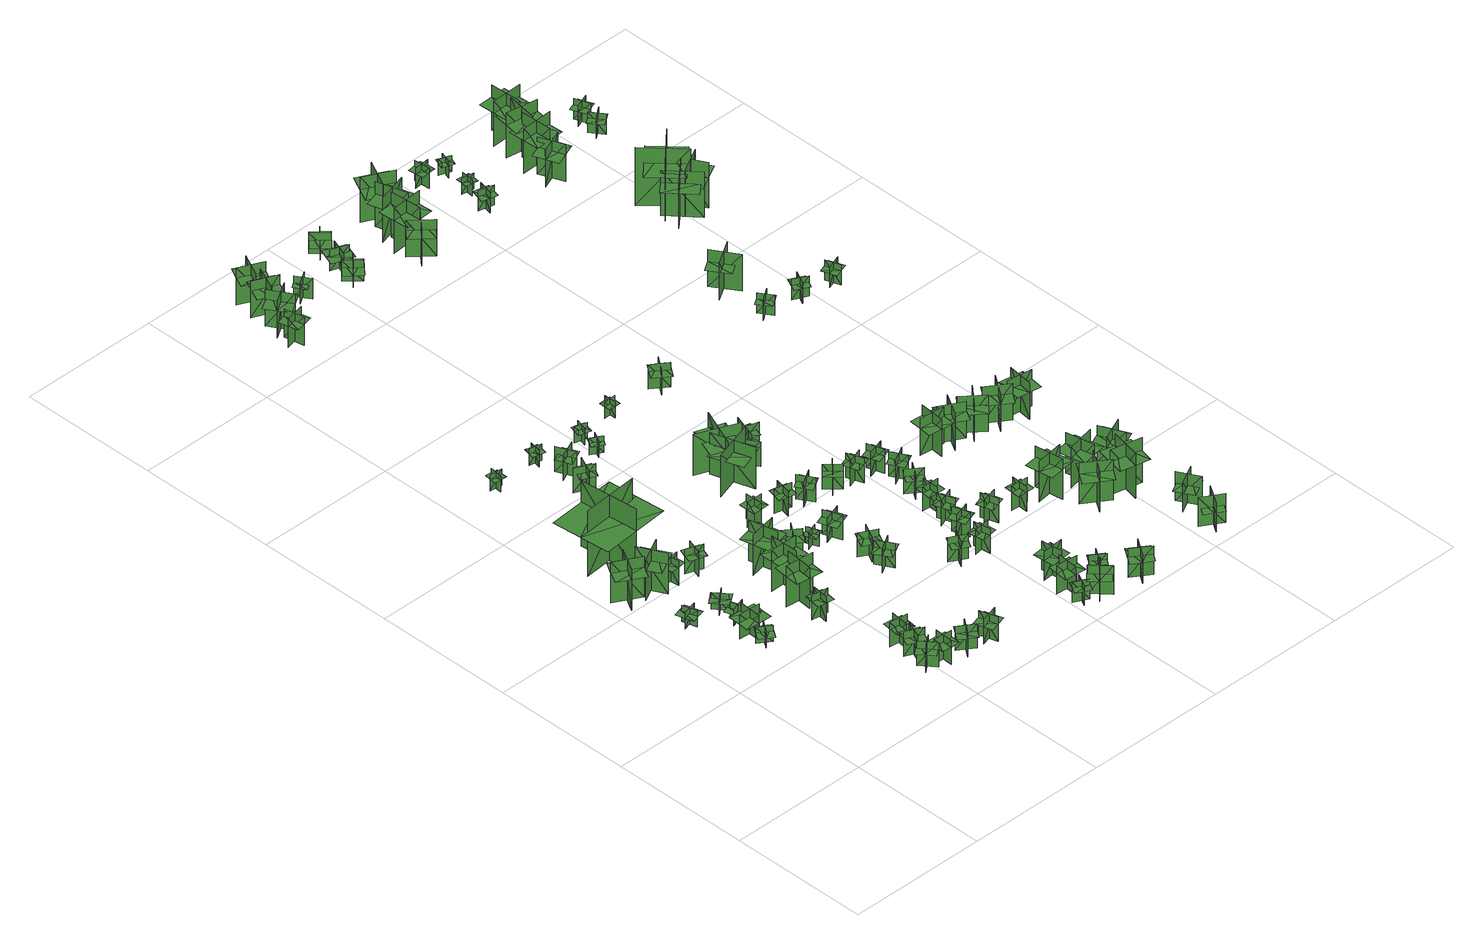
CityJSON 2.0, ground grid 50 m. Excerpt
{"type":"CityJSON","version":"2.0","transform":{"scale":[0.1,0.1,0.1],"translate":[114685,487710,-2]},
"CityObjects":{
"tree1":{"type":"SolitaryVegetationObject","geometry":[{"type":"MultiSurface","lod":"1","boundaries":[[[0,1,2]],[[0,2,3]],[[4,5,6]],[[4,6,7]],[[8,9,10]],[[8,10,11]],[[8,11,12]],[[8,12,13]]]}]},
"tree2":{"type":"SolitaryVegetationObject","geometry":[{"type":"MultiSurface","lod":"1","boundaries":[[[14,15,16]],[[14,16,17]],[[18,19,20]],[[18,20,21]],[[22,23,24]],[[22,24,25]],[[22,25,26]],[[22,26,27]]]}]},
"tree3":{"type":"SolitaryVegetationObject","geometry":[{"type":"MultiSurface","lod":"1","boundaries":[[[28,29,30]],[[28,30,31]],[[32,33,34]],[[32,34,35]],[[36,37,38]],[[36,38,39]],[[36,39,40]],[[36,40,41]]]}]},
"tree4":{"type":"SolitaryVegetationObject","geometry":[{"type":"MultiSurface","lod":"1","boundaries":[[[42,43,44]],[[42,44,45]],[[46,47,48]],[[46,48,49]],[[50,51,52]],[[50,52,53]],[[50,53,54]],[[50,54,55]]]}]},
"tree5":{"type":"SolitaryVegetationObject","geometry":[{"type":"MultiSurface","lod":"1","boundaries":[[[56,57,58]],[[56,58,59]],[[60,61,62]],[[60,62,63]],[[64,65,66]],[[64,66,67]],[[64,67,68]],[[64,68,69]]]}]},
"tree6":{"type":"SolitaryVegetationObject","geometry":[{"type":"MultiSurface","lod":"1","boundaries":[[[70,71,72]],[[70,72,73]],[[74,75,76]],[[74,76,77]],[[78,79,80]],[[78,80,81]],[[78,81,82]],[[78,82,83]]]}]},
"tree7":{"type":"SolitaryVegetationObject","geometry":[{"type":"MultiSurface","lod":"1","boundaries":[[[84,85,86]],[[84,86,87]],[[88,89,90]],[[88,90,91]],[[92,93,94]],[[92,94,95]],[[92,95,96]],[[92,96,97]]]}]},
"tree8":{"type":"SolitaryVegetationObject","geometry":[{"type":"MultiSurface","lod":"1","boundaries":[[[98,99,100]],[[98,100,101]],[[102,103,104]],[[102,104,105]],[[106,107,108]],[[106,108,109]],[[106,109,110]],[[106,110,111]]]}]},
"tree9":{"type":"SolitaryVegetationObject","geometry":[{"type":"MultiSurface","lod":"1","boundaries":[[[112,113,114]],[[112,114,115]],[[116,117,118]],[[116,118,119]],[[120,121,122]],[[120,122,123]],[[120,123,124]],[[120,124,125]]]}]},
"tree10":{"type":"SolitaryVegetationObject","geometry":[{"type":"MultiSurface","lod":"1","boundaries":[[[126,127,128]],[[126,128,129]],[[130,131,132]],[[130,132,133]],[[134,135,136]],[[134,136,137]],[[134,137,138]],[[134,138,139]]]}]},
"tree11":{"type":"SolitaryVegetationObject","geometry":[{"type":"MultiSurface","lod":"1","boundaries":[[[140,141,142]],[[140,142,143]],[[144,145,146]],[[144,146,147]],[[148,149,150]],[[148,150,151]],[[148,151,152]],[[148,152,153]]]}]},
"tree12":{"type":"SolitaryVegetationObject","geometry":[{"type":"MultiSurface","lod":"1","boundaries":[[[154,155,156]],[[154,156,157]],[[158,159,160]],[[158,160,161]],[[162,163,164]],[[162,164,165]],[[162,165,166]],[[162,166,167]]]}]},
"tree13":{"type":"SolitaryVegetationObject","geometry":[{"type":"MultiSurface","lod":"1","boundaries":[[[168,169,170]],[[168,170,171]],[[172,173,174]],[[172,174,175]],[[176,177,178]],[[176,178,179]],[[176,179,180]],[[176,180,181]]]}]},
"tree14":{"type":"SolitaryVegetationObject","geometry":[{"type":"MultiSurface","lod":"1","boundaries":[[[182,183,184]],[[182,184,185]],[[186,187,188]],[[186,188,189]],[[190,191,192]],[[190,192,193]],[[190,193,194]],[[190,194,195]]]}]},
"tree15":{"type":"SolitaryVegetationObject","geometry":[{"type":"MultiSurface","lod":"1","boundaries":[[[196,197,198]],[[196,198,199]],[[200,201,202]],[[200,202,203]],[[204,205,206]],[[204,206,207]],[[204,207,208]],[[204,208,209]]]}]},
"tree16":{"type":"SolitaryVegetationObject","geometry":[{"type":"MultiSurface","lod":"1","boundaries":[[[210,211,212]],[[210,212,213]],[[214,215,216]],[[214,216,217]],[[218,219,220]],[[218,220,221]],[[218,221,222]],[[218,222,223]]]}]},
"tree17":{"type":"SolitaryVegetationObject","geometry":[{"type":"MultiSurface","lod":"1","boundaries":[[[224,225,226]],[[224,226,227]],[[228,229,230]],[[228,230,231]],[[232,233,234]],[[232,234,235]],[[232,235,236]],[[232,236,237]]]}]},
"tree18":{"type":"SolitaryVegetationObject","geometry":[{"type":"MultiSurface","lod":"1","boundaries":[[[238,239,240]],[[238,240,241]],[[242,243,244]],[[242,244,245]],[[246,247,248]],[[246,248,249]],[[246,249,250]],[[246,250,251]]]}]},
"tree19":{"type":"SolitaryVegetationObject","geometry":[{"type":"MultiSurface","lod":"1","boundaries":[[[252,253,254]],[[252,254,255]],[[256,257,258]],[[256,258,259]],[[260,261,262]],[[260,262,263]],[[260,263,264]],[[260,264,265]]]}]},
"tree20":{"type":"SolitaryVegetationObject","geometry":[{"type":"MultiSurface","lod":"1","boundaries":[[[266,267,268]],[[266,268,269]],[[270,271,272]],[[270,272,273]],[[274,275,276]],[[274,276,277]],[[274,277,278]],[[274,278,279]]]}]},
"tree21":{"type":"SolitaryVegetationObject","geometry":[{"type":"MultiSurface","lod":"1","boundaries":[[[280,281,282]],[[280,282,283]],[[284,285,286]],[[284,286,287]],[[288,289,290]],[[288,290,291]],[[288,291,292]],[[288,292,293]]]}]},
"tree22":{"type":"SolitaryVegetationObject","geometry":[{"type":"MultiSurface","lod":"1","boundaries":[[[294,295,296]],[[294,296,297]],[[298,299,300]],[[298,300,301]],[[302,303,304]],[[302,304,305]],[[302,306,307]],[[302,307,303]]]}]},
"tree23":{"type":"SolitaryVegetationObject","geometry":[{"type":"MultiSurface","lod":"1","boundaries":[[[308,309,310]],[[308,310,311]],[[312,313,314]],[[312,314,315]],[[316,317,318]],[[316,318,319]],[[316,319,320]],[[316,320,321]]]}]},
"tree24":{"type":"SolitaryVegetationObject","geometry":[{"type":"MultiSurface","lod":"1","boundaries":[[[322,323,324]],[[322,324,325]],[[326,327,328]],[[326,328,329]],[[330,331,332]],[[330,332,333]],[[330,334,335]],[[330,335,331]]]}]},
"tree25":{"type":"SolitaryVegetationObject","geometry":[{"type":"MultiSurface","lod":"1","boundaries":[[[336,337,338]],[[336,338,339]],[[340,341,342]],[[340,342,343]],[[344,345,346]],[[344,346,347]],[[344,347,348]],[[344,348,349]]]}]},
"tree26":{"type":"SolitaryVegetationObject","geometry":[{"type":"MultiSurface","lod":"1","boundaries":[[[350,351,352]],[[350,352,353]],[[354,355,356]],[[354,356,357]],[[358,359,360]],[[358,360,361]],[[358,361,362]],[[358,362,363]]]}]},
"tree27":{"type":"SolitaryVegetationObject","geometry":[{"type":"MultiSurface","lod":"1","boundaries":[[[364,365,366]],[[364,366,367]],[[368,369,370]],[[368,370,371]],[[372,373,374]],[[372,374,375]],[[372,375,376]],[[372,376,377]]]}]},
"tree28":{"type":"SolitaryVegetationObject","geometry":[{"type":"MultiSurface","lod":"1","boundaries":[[[378,379,380]],[[378,380,381]],[[382,383,384]],[[382,384,385]],[[386,387,388]],[[386,388,389]],[[386,389,390]],[[386,390,391]]]}]},
"tree29":{"type":"SolitaryVegetationObject","geometry":[{"type":"MultiSurface","lod":"1","boundaries":[[[392,393,394]],[[392,394,395]],[[396,397,398]],[[396,398,399]],[[400,401,402]],[[400,402,403]],[[400,403,404]],[[400,404,405]]]}]},
"tree30":{"type":"SolitaryVegetationObject","geometry":[{"type":"MultiSurface","lod":"1","boundaries":[[[406,407,408]],[[406,408,409]],[[410,411,412]],[[410,412,413]],[[414,415,416]],[[414,416,417]],[[414,417,418]],[[414,418,419]]]}]},
"tree31":{"type":"SolitaryVegetationObject","geometry":[{"type":"MultiSurface","lod":"1","boundaries":[[[420,421,422]],[[420,422,423]],[[424,425,426]],[[424,426,427]],[[428,429,430]],[[428,430,431]],[[428,431,432]],[[428,432,433]]]}]},
"tree32":{"type":"SolitaryVegetationObject","geometry":[{"type":"MultiSurface","lod":"1","boundaries":[[[434,435,436]],[[434,436,437]],[[438,439,440]],[[438,440,441]],[[442,443,444]],[[442,444,445]],[[442,445,446]],[[442,446,447]]]}]},
"tree33":{"type":"SolitaryVegetationObject","geometry":[{"type":"MultiSurface","lod":"1","boundaries":[[[448,449,450]],[[448,450,451]],[[452,453,454]],[[452,454,455]],[[456,457,458]],[[456,458,459]],[[456,459,460]],[[456,460,461]]]}]},
"tree34":{"type":"SolitaryVegetationObject","geometry":[{"type":"MultiSurface","lod":"1","boundaries":[[[462,463,464]],[[462,464,465]],[[466,467,468]],[[466,468,469]],[[470,471,472]],[[470,472,473]],[[470,473,474]],[[470,474,475]]]}]},
"tree35":{"type":"SolitaryVegetationObject","geometry":[{"type":"MultiSurface","lod":"1","boundaries":[[[476,477,478]],[[476,478,479]],[[480,481,482]],[[480,482,483]],[[484,485,486]],[[484,486,487]],[[484,487,488]],[[484,488,489]]]}]},
"tree36":{"type":"SolitaryVegetationObject","geometry":[{"type":"MultiSurface","lod":"1","boundaries":[[[490,491,492]],[[490,492,493]],[[494,495,496]],[[494,496,497]],[[498,499,500]],[[498,500,501]],[[498,501,502]],[[498,502,503]]]}]},
"tree37":{"type":"SolitaryVegetationObject","geometry":[{"type":"MultiSurface","lod":"1","boundaries":[[[504,505,506]],[[504,506,507]],[[508,509,510]],[[508,510,511]],[[512,513,514]],[[512,514,515]],[[512,515,516]],[[512,516,517]]]}]},
"tree38":{"type":"SolitaryVegetationObject","geometry":[{"type":"MultiSurface","lod":"1","boundaries":[[[518,519,520]],[[518,520,521]],[[522,523,524]],[[522,524,525]],[[526,527,528]],[[526,528,529]],[[526,529,530]],[[526,530,531]]]}]},
"tree39":{"type":"SolitaryVegetationObject","geometry":[{"type":"MultiSurface","lod":"1","boundaries":[[[532,533,534]],[[532,534,535]],[[536,537,538]],[[536,538,539]],[[540,541,542]],[[540,542,543]],[[540,543,544]],[[540,544,545]]]}]},
"tree40":{"type":"SolitaryVegetationObject","geometry":[{"type":"MultiSurface","lod":"1","boundaries":[[[546,547,548]],[[546,548,549]],[[550,551,552]],[[550,552,553]],[[554,555,556]],[[554,556,557]],[[554,557,558]],[[554,558,559]]]}]},
"tree41":{"type":"SolitaryVegetationObject","geometry":[{"type":"MultiSurface","lod":"1","boundaries":[[[560,561,562]],[[560,562,563]],[[564,565,566]],[[564,566,567]],[[568,569,570]],[[568,570,571]],[[568,571,572]],[[568,572,573]]]}]},
"tree42":{"type":"SolitaryVegetationObject","geometry":[{"type":"MultiSurface","lod":"1","boundaries":[[[574,575,576]],[[574,576,577]],[[578,579,580]],[[578,580,581]],[[582,583,584]],[[582,584,585]],[[582,585,586]],[[582,586,587]]]}]},
"tree43":{"type":"SolitaryVegetationObject","geometry":[{"type":"MultiSurface","lod":"1","boundaries":[[[588,589,590]],[[588,590,591]],[[592,593,594]],[[592,594,595]],[[596,597,598]],[[596,598,599]],[[596,599,600]],[[596,600,601]]]}]},
"tree44":{"type":"SolitaryVegetationObject","geometry":[{"type":"MultiSurface","lod":"1","boundaries":[[[602,603,604]],[[602,604,605]],[[606,607,608]],[[606,608,609]],[[610,611,612]],[[610,612,613]],[[610,613,614]],[[610,614,615]]]}]},
"tree45":{"type":"SolitaryVegetationObject","geometry":[{"type":"MultiSurface","lod":"1","boundaries":[[[616,617,618]],[[616,618,619]],[[620,621,622]],[[620,622,623]],[[624,625,626]],[[624,626,627]],[[624,627,628]],[[624,628,629]]]}]},
"tree46":{"type":"SolitaryVegetationObject","geometry":[{"type":"MultiSurface","lod":"1","boundaries":[[[630,631,632]],[[630,632,633]],[[634,635,636]],[[634,636,637]],[[638,639,640]],[[638,640,641]],[[638,641,642]],[[638,642,643]]]}]},
"tree47":{"type":"SolitaryVegetationObject","geometry":[{"type":"MultiSurface","lod":"1","boundaries":[[[644,645,646]],[[644,646,647]],[[648,649,650]],[[648,650,651]],[[652,653,654]],[[652,654,655]],[[652,655,656]],[[652,656,657]]]}]},
"tree48":{"type":"SolitaryVegetationObject","geometry":[{"type":"MultiSurface","lod":"1","boundaries":[[[658,659,660]],[[658,660,661]],[[662,663,664]],[[662,664,665]],[[666,667,668]],[[666,668,669]],[[666,669,670]],[[666,670,671]]]}]},
"tree49":{"type":"SolitaryVegetationObject","geometry":[{"type":"MultiSurface","lod":"1","boundaries":[[[672,673,674]],[[672,674,675]],[[676,677,678]],[[676,678,679]],[[680,681,682]],[[680,682,683]],[[680,683,684]],[[680,684,685]]]}]},
"tree50":{"type":"SolitaryVegetationObject","geometry":[{"type":"MultiSurface","lod":"1","boundaries":[[[686,687,688]],[[686,688,689]],[[690,691,692]],[[690,692,693]],[[694,695,696]],[[694,696,697]],[[694,697,698]],[[694,698,699]]]}]},
"tree51":{"type":"SolitaryVegetationObject","geometry":[{"type":"MultiSurface","lod":"1","boundaries":[[[700,701,702]],[[700,702,703]],[[704,705,706]],[[704,706,707]],[[708,709,710]],[[708,710,711]],[[708,711,712]],[[708,712,713]]]}]},
"tree52":{"type":"SolitaryVegetationObject","geometry":[{"type":"MultiSurface","lod":"1","boundaries":[[[714,715,716]],[[714,716,717]],[[718,719,720]],[[718,720,721]],[[722,723,724]],[[722,724,725]],[[722,725,726]],[[722,726,727]]]}]},
"tree53":{"type":"SolitaryVegetationObject","geometry":[{"type":"MultiSurface","lod":"1","boundaries":[[[728,729,730]],[[728,730,731]],[[732,733,734]],[[732,734,735]],[[736,737,738]],[[736,738,739]],[[736,739,740]],[[736,740,741]]]}]},
"tree54":{"type":"SolitaryVegetationObject","geometry":[{"type":"MultiSurface","lod":"1","boundaries":[[[742,743,744]],[[742,744,745]],[[746,747,748]],[[746,748,749]],[[750,751,752]],[[750,752,753]],[[750,753,754]],[[750,754,755]]]}]},
"tree55":{"type":"SolitaryVegetationObject","geometry":[{"type":"MultiSurface","lod":"1","boundaries":[[[756,757,758]],[[756,758,759]],[[760,761,762]],[[760,762,763]],[[764,765,766]],[[764,766,767]],[[764,767,768]],[[764,768,769]]]}]},
"tree56":{"type":"SolitaryVegetationObject","geometry":[{"type":"MultiSurface","lod":"1","boundaries":[[[770,771,772]],[[770,772,773]],[[774,775,776]],[[774,776,777]],[[778,779,780]],[[778,780,781]],[[778,781,782]],[[778,782,783]]]}]},
"tree57":{"type":"SolitaryVegetationObject","geometry":[{"type":"MultiSurface","lod":"1","boundaries":[[[784,785,786]],[[784,786,787]],[[788,789,790]],[[788,790,791]],[[792,793,794]],[[792,794,795]],[[792,795,796]],[[792,796,797]]]}]},
"tree58":{"type":"SolitaryVegetationObject","geometry":[{"type":"MultiSurface","lod":"1","boundaries":[[[798,799,800]],[[798,800,801]],[[802,803,804]],[[802,804,805]],[[806,807,808]],[[806,808,809]],[[806,809,810]],[[806,810,811]]]}]},
"tree59":{"type":"SolitaryVegetationObject","geometry":[{"type":"MultiSurface","lod":"1","boundaries":[[[812,813,814]],[[812,814,815]],[[816,817,818]],[[816,818,819]],[[820,821,822]],[[820,822,823]],[[820,823,824]],[[820,824,825]]]}]},
"tree60":{"type":"SolitaryVegetationObject","geometry":[{"type":"MultiSurface","lod":"1","boundaries":[[[826,827,828]],[[826,828,829]],[[830,831,832]],[[830,832,833]],[[834,835,836]],[[834,836,837]],[[834,837,838]],[[834,838,839]]]}]},
"tree61":{"type":"SolitaryVegetationObject","geometry":[{"type":"MultiSurface","lod":"1","boundaries":[[[840,841,842]],[[840,842,843]],[[844,845,846]],[[844,846,847]],[[848,849,850]],[[848,850,851]],[[848,851,852]],[[848,852,853]]]}]},
"tree62":{"type":"SolitaryVegetationObject","geometry":[{"type":"MultiSurface","lod":"1","boundaries":[[[854,855,856]],[[854,856,857]],[[858,859,860]],[[858,860,861]],[[862,863,864]],[[862,864,865]],[[862,865,866]],[[862,866,867]]]}]},
"tree63":{"type":"SolitaryVegetationObject","geometry":[{"type":"MultiSurface","lod":"1","boundaries":[[[868,869,870]],[[868,870,871]],[[872,873,874]],[[872,874,875]],[[876,877,878]],[[876,878,879]],[[876,879,880]],[[876,880,881]]]}]},
"tree64":{"type":"SolitaryVegetationObject","geometry":[{"type":"MultiSurface","lod":"1","boundaries":[[[882,883,884]],[[882,884,885]],[[886,887,888]],[[886,888,889]],[[890,891,892]],[[890,892,893]],[[890,893,894]],[[890,894,895]]]}]},
"tree65":{"type":"SolitaryVegetationObject","geometry":[{"type":"MultiSurface","lod":"1","boundaries":[[[896,897,898]],[[896,898,899]],[[900,901,902]],[[900,902,903]],[[904,905,906]],[[904,906,907]],[[904,907,908]],[[904,908,909]]]}]},
"tree66":{"type":"SolitaryVegetationObject","geometry":[{"type":"MultiSurface","lod":"1","boundaries":[[[910,911,912]],[[910,912,913]],[[914,915,916]],[[914,916,917]],[[918,919,920]],[[918,920,921]],[[918,921,922]],[[918,922,923]]]}]},
"tree67":{"type":"SolitaryVegetationObject","geometry":[{"type":"MultiSurface","lod":"1","boundaries":[[[924,925,926]],[[924,926,927]],[[928,929,930]],[[928,930,931]],[[932,933,934]],[[932,934,935]],[[932,935,936]],[[932,936,937]]]}]},
"tree68":{"type":"SolitaryVegetationObject","geometry":[{"type":"MultiSurface","lod":"1","boundaries":[[[938,939,940]],[[938,940,941]],[[942,943,944]],[[942,944,945]],[[946,947,948]],[[946,948,949]],[[946,949,950]],[[946,950,951]]]}]},
"tree69":{"type":"SolitaryVegetationObject","geometry":[{"type":"MultiSurface","lod":"1","boundaries":[[[952,953,954]],[[952,954,955]],[[956,957,958]],[[956,958,959]],[[960,961,962]],[[960,962,963]],[[960,963,964]],[[960,964,965]]]}]},
"tree70":{"type":"SolitaryVegetationObject","geometry":[{"type":"MultiSurface","lod":"1","boundaries":[[[966,967,968]],[[966,968,969]],[[970,971,972]],[[970,972,973]],[[974,975,976]],[[974,976,977]],[[974,977,978]],[[974,978,979]]]}]},
"tree71":{"type":"SolitaryVegetationObject","geometry":[{"type":"MultiSurface","lod":"1","boundaries":[[[980,981,982]],[[980,982,983]],[[984,985,986]],[[984,986,987]],[[988,989,990]],[[988,990,991]],[[988,991,992]],[[988,992,993]]]}]},
"tree72":{"type":"SolitaryVegetationObject","geometry":[{"type":"MultiSurface","lod":"1","boundaries":[[[994,995,996]],[[994,996,997]],[[998,999,1000]],[[998,1000,1001]],[[1002,1003,1004]],[[1002,1004,1005]],[[1002,1005,1006]],[[1002,1006,1007]]]}]},
"tree73":{"type":"SolitaryVegetationObject","geometry":[{"type":"MultiSurface","lod":"1","boundaries":[[[1008,1009,1010]],[[1008,1010,1011]],[[1012,1013,1014]],[[1012,1014,1015]],[[1016,1017,1018]],[[1016,1018,1019]],[[1016,1020,1021]],[[1016,1021,1017]]]}]},
"tree74":{"type":"SolitaryVegetationObject","geometry":[{"type":"MultiSurface","lod":"1","boundaries":[[[1022,1023,1024]],[[1022,1024,1025]],[[1026,1027,1028]],[[1026,1028,1029]],[[1030,1031,1032]],[[1030,1032,1033]],[[1030,1033,1034]],[[1030,1034,1035]]]}]},
"tree75":{"type":"SolitaryVegetationObject","geometry":[{"type":"MultiSurface","lod":"1","boundaries":[[[1036,1037,1038]],[[1036,1038,1039]],[[1040,1041,1042]],[[1040,1042,1043]],[[1044,1045,1046]],[[1044,1046,1047]],[[1044,1047,1048]],[[1044,1048,1049]]]}]},
"tree76":{"type":"SolitaryVegetationObject","geometry":[{"type":"MultiSurface","lod":"1","boundaries":[[[1050,1051,1052]],[[1050,1052,1053]],[[1054,1055,1056]],[[1054,1056,1057]],[[1058,1059,1060]],[[1058,1060,1061]],[[1058,1061,1062]],[[1058,1062,1063]]]}]},
"tree77":{"type":"SolitaryVegetationObject","geometry":[{"type":"MultiSurface","lod":"1","boundaries":[[[1064,1065,1066]],[[1064,1066,1067]],[[1068,1069,1070]],[[1068,1070,1071]],[[1072,1073,1074]],[[1072,1074,1075]],[[1072,1076,1077]],[[1072,1077,1073]]]}]},
"tree78":{"type":"SolitaryVegetationObject","geometry":[{"type":"MultiSurface","lod":"1","boundaries":[[[1078,1079,1080]],[[1078,1080,1081]],[[1082,1083,1084]],[[1082,1084,1085]],[[1086,1087,1088]],[[1086,1088,1089]],[[1086,1089,1090]],[[1086,1090,1091]]]}]},
"tree79":{"type":"SolitaryVegetationObject","geometry":[{"type":"MultiSurface","lod":"1","boundaries":[[[1092,1093,1094]],[[1092,1094,1095]],[[1096,1097,1098]],[[1096,1098,1099]],[[1100,1101,1102]],[[1100,1102,1103]],[[1100,1103,1104]],[[1100,1104,1105]]]}]},
"tree80":{"type":"SolitaryVegetationObject","geometry":[{"type":"MultiSurface","lod":"1","boundaries":[[[1106,1107,1108]],[[1106,1108,1109]],[[1110,1111,1112]],[[1110,1112,1113]],[[1114,1115,1116]],[[1114,1116,1117]],[[1114,1117,1118]],[[1114,1118,1119]]]}]},
"tree81":{"type":"SolitaryVegetationObject","geometry":[{"type":"MultiSurface","lod":"1","boundaries":[[[1120,1121,1122]],[[1120,1122,1123]],[[1124,1125,1126]],[[1124,1126,1127]],[[1128,1129,1130]],[[1128,1130,1131]],[[1128,1131,1132]],[[1128,1132,1133]]]}]},
"tree82":{"type":"SolitaryVegetationObject","geometry":[{"type":"MultiSurface","lod":"1","boundaries":[[[1134,1135,1136]],[[1134,1136,1137]],[[1138,1139,1140]],[[1138,1140,1141]],[[1142,1143,1144]],[[1142,1144,1145]],[[1142,1145,1146]],[[1142,1146,1147]]]}]},
"tree83":{"type":"SolitaryVegetationObject","geometry":[{"type":"MultiSurface","lod":"1","boundaries":[[[1148,1149,1150]],[[1148,1150,1151]],[[1152,1153,1154]],[[1152,1154,1155]],[[1156,1157,1158]],[[1156,1158,1159]],[[1156,1159,1160]],[[1156,1160,1161]]]}]},
"tree84":{"type":"SolitaryVegetationObject","geometry":[{"type":"MultiSurface","lod":"1","boundaries":[[[1162,1163,1164]],[[1162,1164,1165]],[[1166,1167,1168]],[[1166,1168,1169]],[[1170,1171,1172]],[[1170,1172,1173]],[[1170,1173,1174]],[[1170,1174,1175]]]}]},
"tree85":{"type":"SolitaryVegetationObject","geometry":[{"type":"MultiSurface","lod":"1","boundaries":[[[1176,1177,1178]],[[1176,1178,1179]],[[1180,1181,1182]],[[1180,1182,1183]],[[1184,1185,1186]],[[1184,1186,1187]],[[1184,1187,1188]],[[1184,1188,1189]]]}]},
"tree86":{"type":"SolitaryVegetationObject","geometry":[{"type":"MultiSurface","lod":"1","boundaries":[[[1190,1191,1192]],[[1190,1192,1193]],[[1194,1195,1196]],[[1194,1196,1197]],[[1198,1199,1200]],[[1198,1200,1201]],[[1198,1201,1202]],[[1198,1202,1203]]]}]},
"tree87":{"type":"SolitaryVegetationObject","geometry":[{"type":"MultiSurface","lod":"1","boundaries":[[[1204,1205,1206]],[[1204,1206,1207]],[[1208,1209,1210]],[[1208,1210,1211]],[[1212,1213,1214]],[[1212,1214,1215]],[[1212,1215,1216]],[[1212,1216,1217]]]}]},
"tree88":{"type":"SolitaryVegetationObject","geometry":[{"type":"MultiSurface","lod":"1","boundaries":[[[1218,1219,1220]],[[1218,1220,1221]],[[1222,1223,1224]],[[1222,1224,1225]],[[1226,1227,1228]],[[1226,1228,1229]],[[1226,1229,1230]],[[1226,1230,1231]]]}]},
"tree89":{"type":"SolitaryVegetationObject","geometry":[{"type":"MultiSurface","lod":"1","boundaries":[[[1232,1233,1234]],[[1232,1234,1235]],[[1236,1237,1238]],[[1236,1238,1239]],[[1240,1241,1242]],[[1240,1242,1243]],[[1240,1243,1244]],[[1240,1244,1245]]]}]},
"tree90":{"type":"SolitaryVegetationObject","geometry":[{"type":"MultiSurface","lod":"1","boundaries":[[[1246,1247,1248]],[[1246,1248,1249]],[[1250,1251,1252]],[[1250,1252,1253]],[[1254,1255,1256]],[[1254,1256,1257]],[[1254,1257,1258]],[[1254,1258,1259]]]}]},
"tree91":{"type":"SolitaryVegetationObject","geometry":[{"type":"MultiSurface","lod":"1","boundaries":[[[1260,1261,1262]],[[1260,1262,1263]],[[1264,1265,1266]],[[1264,1266,1267]],[[1268,1269,1270]],[[1268,1270,1271]],[[1268,1271,1272]],[[1268,1272,1273]]]}]},
"tree92":{"type":"SolitaryVegetationObject","geometry":[{"type":"MultiSurface","lod":"1","boundaries":[[[1274,1275,1276]],[[1274,1276,1277]],[[1278,1279,1280]],[[1278,1280,1281]],[[1282,1283,1284]],[[1282,1284,1285]],[[1282,1286,1287]],[[1282,1287,1283]]]}]},
"tree93":{"type":"SolitaryVegetationObject","geometry":[{"type":"MultiSurface","lod":"1","boundaries":[[[1288,1289,1290]],[[1288,1290,1291]],[[1292,1293,1294]],[[1292,1294,1295]],[[1296,1297,1298]],[[1296,1298,1299]],[[1296,1299,1300]],[[1296,1300,1301]]]}]},
"tree94":{"type":"SolitaryVegetationObject","geometry":[{"type":"MultiSurface","lod":"1","boundaries":[[[1302,1303,1304]],[[1302,1304,1305]],[[1306,1307,1308]],[[1306,1308,1309]],[[1310,1311,1312]],[[1310,1312,1313]],[[1310,1314,1315]],[[1310,1315,1311]]]}]},
"tree95":{"type":"SolitaryVegetationObject","geometry":[{"type":"MultiSurface","lod":"1","boundaries":[[[1316,1317,1318]],[[1316,1318,1319]],[[1320,1321,1322]],[[1320,1322,1323]],[[1324,1325,1326]],[[1324,1326,1327]],[[1324,1327,1328]],[[1324,1328,1329]]]}]},
"tree96":{"type":"SolitaryVegetationObject","geometry":[{"type":"MultiSurface","lod":"1","boundaries":[[[1330,1331,1332]],[[1330,1332,1333]],[[1334,1335,1336]],[[1334,1336,1337]],[[1338,1339,1340]],[[1338,1340,1341]],[[1338,1342,1343]],[[1338,1343,1339]]]}]},
"tree97":{"type":"SolitaryVegetationObject","geometry":[{"type":"MultiSurface","lod":"1","boundaries":[[[1344,1345,1346]],[[1344,1346,1347]],[[1348,1349,1350]],[[1348,1350,1351]],[[1352,1353,1354]],[[1352,1354,1355]],[[1352,1355,1356]],[[1352,1356,1357]]]}]},
"tree98":{"type":"SolitaryVegetationObject","geometry":[{"type":"MultiSurface","lod":"1","boundaries":[[[1358,1359,1360]],[[1358,1360,1361]],[[1362,1363,1364]],[[1362,1364,1365]],[[1366,1367,1368]],[[1366,1368,1369]],[[1366,1369,1370]],[[1366,1370,1371]]]}]},
"tree99":{"type":"SolitaryVegetationObject","geometry":[{"type":"MultiSurface","lod":"1","boundaries":[[[1372,1373,1374]],[[1372,1374,1375]],[[1376,1377,1378]],[[1376,1378,1379]],[[1380,1381,1382]],[[1380,1382,1383]],[[1380,1383,1384]],[[1380,1384,1385]]]}]}
},
"vertices":[
[97,830,11],[97,830,73],[149,845,73],[149,845,11],[115,862,11],[115,862,73],[130,812,73],[130,812,11],[113,869,52],[87,862,52],[106,800,52],[131,808,52],[157,815,52],[139,877,52],
[49,1007,8],[99,1096,8],[99,1096,162],[49,1007,162],[121,1028,8],[31,1077,8],[31,1077,162],[121,1028,162],[121,1028,122],[145,1071,122],[55,1120,122],[31,1077,122],[8,1034,122],[97,985,122],
[232,594,20],[232,594,82],[188,624,82],[188,624,20],[197,588,20],[197,588,82],[225,630,82],[225,630,20],[192,581,62],[214,566,62],[250,619,62],[228,634,62],[206,649,62],[170,596,62],
[220,717,11],[220,717,104],[215,637,104],[215,637,11],[255,676,11],[255,676,104],[178,681,104],[178,681,11],[267,675,74],[270,715,74],[174,721,74],[171,681,74],[169,641,74],[265,635,74],
[208,736,14],[208,736,76],[259,753,76],[259,753,14],[225,768,14],[225,768,76],[241,719,76],[241,719,14],[222,776,55],[197,767,55],[217,706,55],[243,715,55],[268,724,55],[247,784,55],
[183,989,7],[136,1080,7],[136,1080,161],[183,989,161],[205,1060,7],[114,1013,7],[114,1013,161],[205,1060,161],[205,1060,121],[182,1104,121],[91,1057,121],[114,1013,121],[136,969,121],[228,1016,121],
[258,839,10],[258,839,72],[216,806,72],[216,806,10],[253,803,10],[253,803,72],[221,844,72],[221,844,10],[257,797,52],[279,813,52],[239,864,52],[218,848,52],[197,831,52],[236,780,52],
[178,1119,10],[178,1119,258],[159,1332,258],[159,1332,10],[69,1214,10],[69,1214,258],[275,1232,258],[275,1232,10],[38,1211,178],[47,1104,178],[303,1127,178],[293,1234,178],[284,1340,178],[28,1317,178],
[199,1023,7],[260,1029,7],[260,1029,100],[199,1023,100],[234,995,7],[228,1056,7],[228,1056,100],[234,995,100],[234,995,76],[263,998,76],[258,1059,76],[228,1056,76],[199,1053,76],[204,992,76],
[463,221,11],[505,169,11],[505,169,103],[463,221,103],[458,177,11],[509,218,11],[509,218,103],[458,177,103],[458,177,77],[479,151,77],[530,193,77],[509,218,77],[489,244,77],[437,202,77],
[468,280,9],[529,254,9],[529,254,102],[468,280,102],[485,239,9],[511,300,9],[511,300,102],[485,239,102],[485,239,76],[515,226,76],[541,287,76],[511,300,76],[480,313,76],[454,252,76],
[573,185,10],[507,190,10],[507,190,102],[573,185,102],[544,219,10],[539,152,10],[539,152,102],[544,219,102],[544,219,76],[511,221,76],[506,155,76],[539,152,76],[572,150,76],[578,216,76],
[395,596,10],[455,588,10],[455,588,103],[395,596,103],[422,561,10],[430,621,10],[430,621,103],[422,561,103],[422,561,79],[451,556,79],[460,617,79],[430,621,79],[401,626,79],[392,565,79],
[536,333,10],[470,341,10],[470,341,102],[536,333,102],[509,368,10],[501,302,10],[501,302,102],[509,368,102],[509,368,76],[476,372,76],[468,306,76],[501,302,76],[534,298,76],[542,364,76],
[326,1042,6],[307,984,6],[307,984,99],[326,1042,99],[286,1022,6],[345,1002,6],[345,1002,99],[286,1022,99],[286,1022,75],[277,993,75],[335,974,75],[345,1002,75],[354,1030,75],[296,1050,75],
[489,685,9],[387,695,9],[387,695,164],[489,685,164],[441,742,9],[431,640,9],[431,640,164],[441,742,164],[441,742,124],[392,747,124],[382,645,124],[431,640,124],[480,635,124],[490,737,124],
[639,198,10],[601,144,10],[601,144,102],[639,198,102],[596,191,10],[650,153,10],[650,153,102],[596,191,102],[596,191,76],[576,164,76],[631,126,76],[650,153,76],[669,180,76],[615,218,76],
[174,1726,11],[170,1682,11],[170,1682,73],[174,1726,73],[151,1708,11],[195,1703,11],[195,1703,73],[151,1708,73],[151,1708,56],[149,1686,56],[193,1681,56],[195,1703,56],[198,1725,56],[154,1730,56],
[459,725,9],[458,828,9],[458,828,164],[459,725,164],[511,780,9],[409,778,9],[409,778,164],[511,780,164],[511,780,123],[510,829,123],[408,827,123],[409,778,123],[409,729,123],[512,730,123],
[421,869,11],[521,890,11],[521,890,165],[421,869,165],[484,829,11],[462,929,11],[462,929,165],[484,829,165],[484,829,125],[532,839,125],[510,939,125],[462,929,125],[414,918,125],[436,818,125],
[678,153,10],[742,171,10],[742,171,103],[678,153,103],[717,131,10],[698,195,10],[698,195,103],[717,131,103],[717,131,77],[749,141,77],[730,204,77],[698,195,77],[666,186,77],[685,122,77],
[370,1544,14],[340,1480,14],[340,1480,108],[370,1544,108],[317,1525,14],[381,1494,14],[381,1494,108],[317,1525,108],[368,1538,83],[340,1480,83],[365,1468,83],[393,1526,83],[342,1550,83],[314,1492,83],
[603,843,11],[550,883,11],[550,883,103],[603,843,103],[597,887,11],[557,834,11],[557,834,103],[597,887,103],[597,887,77],[571,907,77],[531,854,77],[557,834,77],[584,814,77],[624,867,77],
[406,1620,11],[341,1591,11],[341,1591,105],[406,1620,105],[353,1640,11],[382,1575,11],[382,1575,105],[353,1640,105],[400,1618,81],[341,1591,81],[352,1565,81],[412,1592,81],[389,1643,81],[329,1617,81],
[321,1714,10],[365,1705,10],[365,1705,72],[321,1714,72],[337,1689,10],[346,1732,10],[346,1732,72],[337,1689,72],[337,1689,55],[359,1684,55],[368,1728,55],[346,1732,55],[325,1737,55],[316,1694,55],
[669,858,12],[627,841,12],[627,841,73],[669,858,73],[642,870,12],[658,828,12],[658,828,73],[642,870,73],[642,870,56],[621,861,56],[637,820,56],[658,828,56],[678,837,56],[662,878,56],
[742,593,17],[709,650,17],[709,650,109],[742,593,109],[754,636,17],[697,602,17],[697,602,109],[754,636,109],[754,636,83],[737,664,83],[680,631,83],[697,602,83],[713,573,83],[771,607,83],
[632,1047,11],[571,1045,11],[571,1045,104],[632,1047,104],[599,1077,11],[601,1016,11],[601,1016,104],[599,1077,104],[599,1077,79],[570,1076,79],[571,1015,79],[601,1016,79],[630,1017,79],[629,1078,79],
[761,681,12],[703,713,12],[703,713,104],[761,681,104],[749,723,12],[717,665,12],[717,665,104],[749,723,104],[749,723,78],[720,739,78],[688,681,78],[717,665,78],[747,649,78],[778,707,78],
[708,866,11],[731,803,11],[731,803,103],[708,866,103],[689,826,11],[752,848,11],[752,848,103],[689,826,103],[689,826,77],[700,794,77],[763,817,77],[752,848,77],[740,879,77],[678,857,77],
[493,1595,11],[515,1633,11],[515,1633,73],[493,1595,73],[521,1602,11],[483,1624,11],[483,1624,73],[521,1602,73],[521,1602,56],[532,1621,56],[494,1643,56],[483,1624,56],[472,1605,56],[510,1583,56],
[697,999,11],[711,1059,11],[711,1059,104],[697,999,104],[735,1022,11],[675,1037,11],[675,1037,104],[735,1022,104],[735,1022,79],[742,1051,79],[682,1065,79],[675,1037,79],[668,1008,79],[728,994,79],
[534,1684,11],[491,1696,11],[491,1696,72],[534,1684,72],[520,1710,11],[507,1667,11],[507,1667,72],[520,1710,72],[520,1710,55],[498,1716,55],[486,1674,55],[507,1667,55],[529,1661,55],[541,1704,55],
[278,2634,13],[208,2619,13],[208,2619,121],[278,2634,121],[234,2662,13],[249,2592,13],[249,2592,121],[234,2662,121],[234,2662,93],[200,2654,93],[216,2585,93],[249,2592,93],[283,2600,93],[267,2670,93],
[878,507,12],[932,476,12],[932,476,105],[878,507,105],[890,463,12],[921,517,12],[921,517,105],[890,463,105],[890,463,80],[916,449,80],[947,502,80],[921,517,80],[895,531,80],[865,478,80],
[1016,70,14],[1042,119,14],[1042,119,90],[1016,70,90],[1051,81,14],[1002,107,14],[1002,107,90],[1051,81,90],[1051,81,69],[1064,105,69],[1015,131,69],[1002,107,69],[989,82,69],[1038,56,69],
[721,1160,10],[674,1308,10],[674,1308,166],[721,1160,166],[768,1253,10],[768,1253,166],[620,1206,166],[620,1206,10],[717,1173,124],[766,1191,124],[724,1305,124],[675,1287,124],[627,1270,124],[668,1155,124],
[233,2742,11],[281,2663,11],[281,2663,150],[233,2742,150],[218,2676,11],[296,2724,11],[296,2724,150],[218,2676,150],[218,2676,114],[241,2638,114],[319,2687,114],[296,2724,114],[273,2762,114],[194,2714,114],
[1076,163,12],[999,170,12],[999,170,119],[1076,163,119],[1043,203,12],[1036,126,12],[1036,126,119],[1043,203,119],[1043,203,89],[1005,207,89],[998,129,89],[1036,126,89],[1075,123,89],[1082,200,89],
[771,1041,11],[802,988,11],[802,988,104],[771,1041,104],[760,997,11],[812,1029,11],[812,1029,104],[760,997,104],[760,997,80],[774,972,80],[827,1003,80],[812,1029,80],[798,1054,80],[745,1023,80],
[680,1235,11],[739,1379,11],[739,1379,166],[680,1235,166],[777,1276,11],[777,1276,166],[633,1335,166],[633,1335,11],[686,1248,125],[735,1230,125],[776,1345,125],[727,1362,125],[679,1380,125],[637,1265,125],
[229,2799,12],[313,2761,12],[313,2761,151],[229,2799,151],[253,2736,12],[291,2820,12],[291,2820,151],[253,2736,151],[253,2736,115],[294,2718,115],[331,2802,115],[291,2820,115],[251,2838,115],[213,2754,115],
[1065,104,13],[1118,48,13],[1118,48,120],[1065,104,120],[1063,52,13],[1119,106,13],[1119,106,120],[1063,52,120],[1063,52,90],[1090,24,90],[1146,78,90],[1119,106,90],[1092,134,90],[1036,80,90],
[1020,242,11],[1097,249,11],[1097,249,119],[1020,242,119],[1060,209,11],[1052,286,11],[1052,286,119],[1060,209,119],[1060,209,88],[1098,213,88],[1091,290,88],[1052,286,88],[1014,282,88],[1021,205,88],
[994,445,14],[985,506,14],[985,506,106],[994,445,106],[1021,482,14],[960,472,14],[960,472,106],[1021,482,106],[1021,482,82],[1016,511,82],[956,501,82],[960,472,82],[965,443,82],[1025,452,82],
[265,2813,10],[305,2896,10],[305,2896,150],[265,2813,150],[329,2836,10],[245,2875,10],[245,2875,150],[329,2836,150],[329,2836,113],[348,2876,113],[264,2915,113],[245,2875,113],[226,2835,113],[309,2796,113],
[817,1290,11],[738,1241,11],[738,1241,105],[817,1290,105],[756,1304,11],[756,1304,105],[805,1225,105],[805,1225,11],[810,1286,80],[793,1312,80],[733,1271,80],[750,1245,80],[767,1219,80],[828,1260,80],
[661,1694,12],[660,1738,12],[660,1738,73],[661,1694,73],[682,1716,12],[637,1714,12],[637,1714,73],[682,1716,73],[682,1716,56],[681,1738,56],[637,1736,56],[637,1714,56],[638,1692,56],[682,1693,56],
[993,606,10],[1012,547,10],[1012,547,103],[993,606,103],[973,566,10],[1031,584,10],[1031,584,103],[973,566,103],[973,566,79],[982,538,79],[1040,556,79],[1031,584,79],[1023,613,79],[964,594,79],
[859,975,11],[901,1019,11],[901,1019,104],[859,975,104],[904,976,11],[859,1019,11],[859,1019,104],[904,976,104],[904,976,80],[924,998,80],[880,1040,80],[859,1019,80],[839,998,80],[883,955,80],
[1128,163,14],[1174,131,14],[1174,131,90],[1128,163,90],[1135,126,14],[1166,172,14],[1166,172,90],[1135,126,90],[1135,126,69],[1157,111,69],[1189,156,69],[1166,172,69],[1143,188,69],[1112,142,69],
[1027,626,10],[1005,683,10],[1005,683,103],[1027,626,103],[1045,667,10],[988,645,10],[988,645,103],[1045,667,103],[1045,667,79],[1034,695,79],[977,672,79],[988,645,79],[998,617,79],[1056,640,79],
[781,1323,11],[870,1295,11],[870,1295,105],[781,1323,105],[810,1267,11],[810,1267,105],[839,1356,105],[839,1356,11],[789,1320,80],[781,1290,80],[851,1271,80],[859,1301,80],[867,1331,80],[797,1350,80],
[430,2774,11],[381,2743,11],[381,2743,89],[430,2774,89],[393,2782,11],[393,2782,89],[425,2733,89],[425,2733,11],[393,2782,64],[373,2769,64],[398,2729,64],[418,2743,64],[439,2756,64],[414,2795,64],
[1025,701,11],[1028,762,11],[1028,762,103],[1025,701,103],[1058,731,11],[997,734,11],[997,734,103],[1058,731,103],[1058,731,79],[1060,760,79],[998,763,79],[997,734,79],[995,704,79],[1057,701,79],
[968,951,11],[948,1009,11],[948,1009,104],[968,951,104],[987,992,11],[929,971,11],[929,971,104],[987,992,104],[987,992,80],[977,1019,80],[919,999,80],[929,971,80],[939,943,80],[997,964,80],
[1207,76,12],[1271,33,12],[1271,33,120],[1207,76,120],[1216,25,12],[1260,90,12],[1260,90,120],[1216,25,120],[1216,25,90],[1249,4,90],[1292,68,90],[1260,90,90],[1227,111,90],[1184,47,90],
[1117,533,12],[1099,592,12],[1099,592,105],[1117,533,105],[1137,573,12],[1079,555,12],[1079,555,105],[1137,573,105],[1137,573,80],[1129,601,80],[1070,583,80],[1079,555,80],[1088,526,80],[1146,545,80],
[1014,831,11],[1064,795,11],[1064,795,104],[1014,831,104],[1022,787,11],[1057,837,11],[1057,837,104],[1022,787,104],[1022,787,79],[1046,770,79],[1081,820,79],[1057,837,79],[1033,854,79],[998,803,79],
[1024,998,12],[1042,940,12],[1042,940,104],[1024,998,104],[1003,958,12],[1062,977,12],[1062,977,104],[1003,958,104],[1003,958,80],[1012,930,80],[1071,949,80],[1062,977,80],[1053,1005,80],[994,986,80],
[1042,923,13],[1070,868,13],[1070,868,106],[1042,923,106],[1029,880,13],[1083,908,13],[1083,908,106],[1029,880,106],[1029,880,82],[1043,854,82],[1097,882,82],[1083,908,82],[1069,934,82],[1015,906,82],
[885,1686,10],[831,1725,10],[831,1725,102],[885,1686,102],[878,1730,10],[839,1676,10],[839,1676,102],[878,1730,102],[878,1730,77],[851,1749,77],[812,1696,77],[839,1676,77],[866,1656,77],[905,1710,77],
[593,2687,13],[593,2687,90],[545,2733,90],[545,2733,13],[548,2687,13],[548,2687,90],[592,2734,90],[592,2734,13],[541,2680,65],[566,2657,65],[621,2715,65],[596,2738,65],[572,2761,65],[517,2702,65],
[1216,515,11],[1219,577,11],[1219,577,104],[1216,515,104],[1249,546,11],[1188,549,11],[1188,549,104],[1249,546,104],[1249,546,80],[1251,575,80],[1189,578,80],[1188,549,80],[1186,519,80],[1248,516,80],
[573,2753,12],[573,2753,90],[597,2816,90],[597,2816,12],[555,2794,12],[555,2794,90],[616,2772,90],[616,2772,12],[546,2798,65],[534,2766,65],[610,2739,65],[621,2770,65],[633,2801,65],[558,2829,65],
[617,2850,12],[617,2850,89],[569,2897,89],[569,2897,12],[572,2850,12],[572,2850,89],[616,2897,89],[616,2897,12],[565,2843,64],[589,2820,64],[645,2878,64],[621,2901,64],[596,2924,64],[541,2866,64],
[1319,582,10],[1333,480,10],[1333,480,164],[1319,582,164],[1275,522,10],[1376,536,10],[1376,536,164],[1275,522,164],[1275,522,124],[1281,473,124],[1383,487,124],[1376,536,124],[1369,584,124],[1268,570,124],
[1230,971,11],[1222,880,11],[1222,880,150],[1230,971,150],[1179,928,11],[1271,920,11],[1271,920,150],[1179,928,150],[1179,928,114],[1175,884,114],[1267,875,114],[1271,920,114],[1275,964,114],[1183,972,114],
[1425,443,12],[1367,359,12],[1367,359,166],[1425,443,166],[1352,429,12],[1436,371,12],[1436,371,166],[1352,429,166],[1352,429,126],[1324,389,126],[1408,331,126],[1436,371,126],[1464,412,126],[1379,470,126],
[1273,873,9],[1318,954,9],[1318,954,148],[1273,873,148],[1338,892,9],[1257,937,9],[1257,937,148],[1338,892,148],[1338,892,112],[1359,931,112],[1278,976,112],[1257,937,112],[1236,898,112],[1316,853,112],
[1490,522,11],[1389,501,11],[1389,501,165],[1490,522,165],[1427,563,11],[1448,462,11],[1448,462,165],[1427,563,165],[1427,563,125],[1379,553,125],[1399,453,125],[1448,462,125],[1496,472,125],[1475,572,125],
[831,2619,13],[762,2680,13],[762,2680,152],[831,2619,152],[826,2686,13],[765,2617,13],[765,2617,152],[826,2686,152],[826,2686,115],[793,2715,115],[732,2646,115],[765,2617,115],[798,2587,115],[859,2656,115],
[1549,49,9],[1594,121,9],[1594,121,118],[1549,49,118],[1601,62,9],[1601,62,118],[1529,106,118],[1529,106,9],[1549,56,76],[1588,118,76],[1559,136,76],[1520,74,76],[1579,37,76],[1618,99,76],
[1559,371,10],[1449,396,10],[1449,396,180],[1559,371,180],[1515,441,10],[1490,331,10],[1490,331,180],[1515,441,180],[1515,441,136],[1462,453,136],[1437,343,136],[1490,331,136],[1543,319,136],[1567,429,136],
[866,2729,9],[753,2721,9],[753,2721,179],[866,2729,179],[803,2783,9],[811,2670,9],[811,2670,179],[803,2783,179],[803,2783,134],[749,2779,134],[757,2667,134],[811,2670,134],[865,2674,134],[857,2787,134],
[1405,936,7],[1345,866,7],[1345,866,146],[1405,936,146],[1338,930,7],[1408,870,7],[1408,870,146],[1338,930,146],[1338,930,109],[1309,896,109],[1379,837,109],[1408,870,109],[1437,904,109],[1366,964,109],
[1619,227,10],[1545,186,10],[1545,186,119],[1619,227,119],[1568,241,10],[1568,241,119],[1608,167,119],[1608,167,10],[1615,221,77],[1551,186,77],[1568,156,77],[1632,191,77],[1598,252,77],[1534,217,77],
[805,2852,9],[835,2744,9],[835,2744,179],[805,2852,179],[765,2781,9],[874,2811,9],[874,2811,179],[765,2781,179],[765,2781,134],[780,2728,134],[888,2759,134],[874,2811,134],[859,2863,134],[751,2833,134],
[887,2847,9],[786,2898,9],[786,2898,179],[887,2847,179],[860,2925,9],[810,2825,9],[810,2825,179],[860,2925,179],[860,2925,134],[812,2950,134],[761,2849,134],[810,2825,134],[858,2800,134],[909,2901,134],
[1595,510,10],[1511,473,10],[1511,473,150],[1595,510,150],[1532,534,10],[1569,450,10],[1569,450,150],[1532,534,150],[1532,534,113],[1492,517,113],[1529,432,113],[1569,450,113],[1610,468,113],[1573,552,113],
[1421,909,8],[1497,857,8],[1497,857,148],[1421,909,148],[1433,843,8],[1486,919,8],[1486,919,148],[1433,843,148],[1433,843,111],[1470,818,111],[1522,894,111],[1486,919,111],[1449,944,111],[1397,868,111],
[1494,877,8],[1585,865,8],[1585,865,147],[1494,877,147],[1535,824,8],[1547,915,8],[1547,915,147],[1535,824,147],[1535,824,111],[1579,818,111],[1591,909,111],[1547,915,111],[1503,921,111],[1491,830,111],
[1354,1752,7],[1308,1721,7],[1308,1721,84],[1354,1752,84],[1318,1759,7],[1349,1714,7],[1349,1714,84],[1318,1759,84],[1318,1759,62],[1295,1744,62],[1326,1698,62],[1349,1714,62],[1372,1729,62],[1341,1775,62],
[1368,1933,12],[1279,1877,12],[1279,1877,151],[1368,1933,151],[1302,1948,12],[1302,1948,151],[1358,1859,151],[1358,1859,12],[1302,1948,107],[1265,1924,107],[1310,1854,107],[1347,1877,107],[1384,1900,107],[1339,1971,107],
[1070,2685,14],[1123,2670,14],[1123,2670,91],[1070,2685,91],[1088,2653,14],[1102,2706,14],[1102,2706,91],[1088,2653,91],[1088,2653,69],[1115,2646,69],[1129,2699,69],[1102,2706,69],[1075,2713,69],[1061,2660,69],
[1040,2923,11],[1045,2867,11],[1045,2867,88],[1040,2923,88],[1016,2894,11],[1071,2900,11],[1071,2900,88],[1016,2894,88],[1016,2894,66],[1019,2867,66],[1074,2872,66],[1071,2900,66],[1068,2927,66],[1013,2922,66],
[1115,2795,11],[1110,2751,11],[1110,2751,73],[1115,2795,73],[1092,2777,11],[1136,2771,11],[1136,2771,73],[1092,2777,73],[1092,2777,56],[1089,2755,56],[1133,2749,56],[1136,2771,56],[1138,2793,56],[1094,2799,56],
[1434,1728,10],[1484,1704,10],[1484,1704,87],[1434,1728,87],[1446,1693,10],[1470,1743,10],[1470,1743,87],[1446,1693,87],[1446,1693,66],[1471,1681,66],[1495,1731,66],[1470,1743,66],[1445,1755,66],[1422,1705,66],
[1148,2875,13],[1106,2890,13],[1106,2890,74],[1148,2875,74],[1135,2902,13],[1120,2860,13],[1120,2860,74],[1135,2902,74],[1135,2902,57],[1115,2909,57],[1099,2868,57],[1120,2860,57],[1141,2853,57],[1156,2894,57],
[1555,1689,11],[1607,1708,11],[1607,1708,88],[1555,1689,88],[1589,1673,11],[1570,1725,11],[1570,1725,88],[1589,1673,88],[1589,1673,66],[1615,1682,66],[1596,1735,66],[1570,1725,66],[1544,1716,66],[1562,1664,66],
[1323,2691,10],[1357,2605,10],[1357,2605,150],[1323,2691,150],[1297,2629,10],[1382,2663,10],[1382,2663,150],[1297,2629,150],[1297,2629,113],[1313,2588,113],[1399,2621,113],[1382,2663,113],[1366,2704,113],[1281,2670,113],
[1530,2194,8],[1444,2291,8],[1444,2291,180],[1530,2194,180],[1536,2297,8],[1439,2210,8],[1439,2210,180],[1536,2297,180],[1523,2202,135],[1444,2291,135],[1406,2257,135],[1485,2168,135],[1561,2237,135],[1482,2325,135],
[1410,2726,8],[1297,2721,8],[1297,2721,178],[1410,2726,178],[1349,2781,8],[1354,2668,8],[1354,2668,178],[1349,2781,178],[1349,2781,133],[1295,2778,133],[1300,2666,133],[1354,2668,133],[1408,2671,133],[1403,2783,133],
[1556,2378,7],[1436,2264,7],[1436,2264,226],[1556,2378,226],[1426,2381,7],[1539,2260,7],[1539,2260,226],[1426,2381,226],[1546,2368,170],[1436,2264,170],[1481,2217,170],[1591,2321,170],[1501,2416,170],[1391,2312,170],
[1356,2743,10],[1374,2854,10],[1374,2854,180],[1356,2743,180],[1423,2792,10],[1312,2810,10],[1312,2810,180],[1423,2792,180],[1423,2792,135],[1431,2845,135],[1320,2863,135],[1312,2810,135],[1303,2756,135],[1414,2738,135],
[1493,2236,10],[1585,2286,10],[1585,2286,183],[1493,2236,183],[1570,2214,10],[1520,2305,10],[1520,2305,183],[1570,2214,183],[1570,2214,127],[1520,2305,127],[1470,2278,127],[1519,2186,127],[1620,2241,127],[1570,2332,127],
[1437,2880,10],[1324,2875,10],[1324,2875,180],[1437,2880,180],[1375,2935,10],[1381,2823,10],[1381,2823,180],[1375,2935,180],[1375,2935,136],[1321,2932,136],[1327,2820,136],[1381,2823,136],[1435,2825,136],[1430,2938,136],
[1563,2683,14],[1607,2716,14],[1607,2716,91],[1563,2683,91],[1599,2677,14],[1567,2722,14],[1567,2722,91],[1599,2677,91],[1599,2677,70],[1621,2693,70],[1589,2738,70],[1567,2722,70],[1544,2706,70],[1576,2661,70],
[1584,2799,12],[1603,2747,12],[1603,2747,89],[1584,2799,89],[1568,2765,12],[1620,2784,12],[1620,2784,89],[1568,2765,89],[1568,2765,67],[1578,2739,67],[1630,2759,67],[1620,2784,67],[1611,2810,67],[1559,2791,67]
]}
